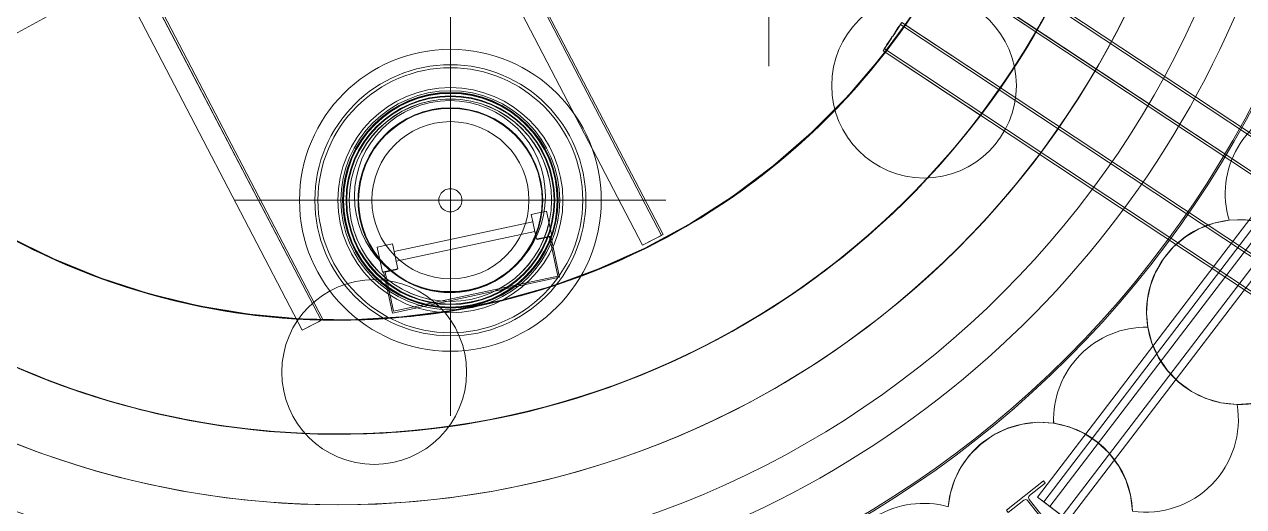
# Model space of a CAD drawing. Header units: metres. Extents: x 1753726 to 1755216, y 5920592 to 5921703.
# Drawn here: x 1754212.502 to 1754216.461, y 5920997.398 to 5920998.963 of the extents above; entities that cross this region are included whole.
import ezdxf

# ---------------------------------------------------------------- set-up
doc = ezdxf.new("R2010")
doc.units = ezdxf.units.M
for name, color, linetype, lineweight in [('A-FLOR-____-OTLN', 9, 'Continuous', 9), ('A-GENM-____-OTLN', 4, 'Continuous', 9), ('A-WALL-____-OTLN', 2, 'Continuous', 9), ('Q-SPCQ-____-OTLN', 7, 'Continuous', 9), ('S-BEAM-____-OTLN', 7, 'Continuous', 9), ('S-FNDN-____-OTLN', 7, 'Continuous', 9)]:
    doc.layers.add(name, color=color, linetype=linetype, lineweight=lineweight)

# ---------------------------------------------------------------- blocks, each defined once
blk = doc.blocks.new('Arup_Beam_Steel I Section_UC_AU1 - 150UC30-4392438-X-ARUP-GL-HERNE_BAY_ALIGNMENT')
at = {"layer": 'S-BEAM-____-OTLN'}
for p, q in [((1754215.8107, 5920997.481), (1754215.6907, 5920997.3861)), ((1754215.6907, 5920997.3861), (1754215.8107, 5920997.481)), ((1754215.7661, 5920997.4338), (1754215.8165, 5920997.4736)), ((1754215.8165, 5920997.4736), (1754215.7661, 5920997.4338)), ((1754215.8165, 5920997.4736), (1754215.8107, 5920997.481)), ((1754215.8107, 5920997.481), (1754215.8165, 5920997.4736)), ((1754215.6965, 5920997.3787), (1754215.747, 5920997.4186)), ((1754215.747, 5920997.4186), (1754215.6965, 5920997.3787)), ((1754215.7595, 5920997.4172), (1754215.8348, 5920997.3219)), ((1754215.8348, 5920997.3219), (1754215.7595, 5920997.4172)), ((1754215.84, 5920997.326), (1754215.7646, 5920997.4213)), ((1754215.7646, 5920997.4213), (1754215.84, 5920997.326)), ((1754215.6907, 5920997.3861), (1754215.6965, 5920997.3787)), ((1754215.6965, 5920997.3787), (1754215.6907, 5920997.3861)), ((1754215.7887, 5920997.2622), (1754215.9087, 5920997.3571)), ((1754215.9087, 5920997.3571), (1754215.7887, 5920997.2622)), ((1754215.9029, 5920997.3645), (1754215.8525, 5920997.3246)), ((1754215.8525, 5920997.3246), (1754215.9029, 5920997.3645)), ((1754215.9087, 5920997.3571), (1754215.9029, 5920997.3645)), ((1754215.9029, 5920997.3645), (1754215.9087, 5920997.3571)), ((1754215.8333, 5920997.3094), (1754215.7829, 5920997.2696)), ((1754215.7829, 5920997.2696), (1754215.8333, 5920997.3094)), ((1754215.7829, 5920997.2696), (1754215.7887, 5920997.2622)), ((1754215.7887, 5920997.2622), (1754215.7829, 5920997.2696))]:
    blk.add_line(p, q, dxfattribs=at)
for centre, start, end in [((1754215.7525, 5920997.4116), 38.3456, 128.3456), ((1754215.7525, 5920997.4116), 38.3456, 128.3456), ((1754215.7716, 5920997.4268), 128.3456, 218.3456), ((1754215.7716, 5920997.4268), 128.3456, 218.3456), ((1754215.8278, 5920997.3164), 308.3456, 38.3456), ((1754215.8278, 5920997.3164), 308.3456, 38.3456), ((1754215.8469, 5920997.3316), 218.3456, 308.3456), ((1754215.8469, 5920997.3316), 218.3456, 308.3456)]:
    blk.add_arc(centre, 0.0089, start, end, dxfattribs=at)
blk = doc.blocks.new('308492-ARUP-STTW-MOD-0400_rvt-1-X-ARUP-GL-HERNE_BAY_ALIGNMENT')
at = {"layer": 'A-FLOR-____-OTLN'}
blk.add_arc((1754213.52, 5921000.2536), 3.35, 180, 0, dxfattribs=at)
blk.add_arc((1754213.52, 5921000.2536), 3.35, 180, 0, dxfattribs=at)
at = {"layer": 'A-WALL-____-OTLN'}
for p, q in [((1754216.854, 5920998.8194), (1754215.7919, 5920997.4285)), ((1754215.7919, 5920997.4285), (1754216.854, 5920998.8194)), ((1754216.854, 5920998.8194), (1754215.7919, 5920997.4285)), ((1754215.7919, 5920997.4285), (1754216.854, 5920998.8194)), ((1754216.8738, 5920998.8042), (1754215.8118, 5920997.4133)), ((1754216.8937, 5920998.789), (1754215.8317, 5920997.3981)), ((1754215.8317, 5920997.3981), (1754216.8937, 5920998.789)), ((1754215.8714, 5920997.3678), (1754216.9334, 5920998.7587)), ((1754215.8913, 5920997.3526), (1754216.9533, 5920998.7435)), ((1754216.9533, 5920998.7435), (1754215.8913, 5920997.3526)), ((1754215.8913, 5920997.3526), (1754215.7919, 5920997.4285)), ((1754215.8118, 5920997.4133), (1754215.7919, 5920997.4285)), ((1754215.8317, 5920997.3981), (1754215.7919, 5920997.4285)), ((1754215.8317, 5920997.3981), (1754215.7919, 5920997.4285)), ((1754215.8714, 5920997.3678), (1754215.8118, 5920997.4133))]:
    blk.add_line(p, q, dxfattribs=at)
at = {"layer": 'S-BEAM-____-OTLN'}
for radius in [3.355, 3.355, 3.055, 3.055]:
    blk.add_arc((1754213.52, 5921000.2536), radius, 180, 0, dxfattribs=at)
at = {"layer": 'S-FNDN-____-OTLN', "flags": 128}
for points in [[(1754216.1747, 5920998.1578), (1754216.2004, 5920998.2019), (1754216.2332, 5920998.241), (1754216.2721, 5920998.2739), (1754216.3161, 5920998.2998), (1754216.3638, 5920998.3178), (1754216.4139, 5920998.3275)], [(1754216.4139, 5920998.3275), (1754216.3638, 5920998.3178), (1754216.3161, 5920998.2998), (1754216.2721, 5920998.2739), (1754216.2332, 5920998.241), (1754216.2004, 5920998.2019), (1754216.1747, 5920998.1578)], [(1754216.4139, 5920998.3275), (1754216.4658, 5920998.3285), (1754216.5172, 5920998.3206), (1754216.5663, 5920998.3039), (1754216.6119, 5920998.279), (1754216.6525, 5920998.2466), (1754216.6868, 5920998.2077), (1754216.714, 5920998.1634), (1754216.7331, 5920998.1151)], [(1754216.7331, 5920998.1151), (1754216.714, 5920998.1634), (1754216.6868, 5920998.2077), (1754216.6525, 5920998.2466), (1754216.6119, 5920998.279), (1754216.5663, 5920998.3039), (1754216.5172, 5920998.3206), (1754216.4658, 5920998.3285), (1754216.4139, 5920998.3275)], [(1754216.1497, 5920997.98), (1754216.1457, 5920998.0254), (1754216.1486, 5920998.0708), (1754216.1583, 5920998.1153), (1754216.1747, 5920998.1578)], [(1754216.1747, 5920998.1578), (1754216.1583, 5920998.1153), (1754216.1486, 5920998.0708), (1754216.1457, 5920998.0254), (1754216.1497, 5920997.98)], [(1754216.4398, 5920997.7293), (1754216.3881, 5920997.7348), (1754216.3382, 5920997.7491), (1754216.2916, 5920997.7718), (1754216.2495, 5920997.8023), (1754216.2133, 5920997.8395), (1754216.1841, 5920997.8824), (1754216.1627, 5920997.9297), (1754216.1497, 5920997.98)], [(1754216.1497, 5920997.98), (1754216.1627, 5920997.9297), (1754216.1841, 5920997.8824), (1754216.2133, 5920997.8395), (1754216.2495, 5920997.8023), (1754216.2916, 5920997.7718), (1754216.3382, 5920997.7491), (1754216.3881, 5920997.7348), (1754216.4398, 5920997.7293)], [(1754216.7167, 5920997.9006), (1754216.6873, 5920997.8514), (1754216.6491, 5920997.8087), (1754216.6035, 5920997.7741), (1754216.5521, 5920997.7487), (1754216.4969, 5920997.7336), (1754216.4398, 5920997.7293)], [(1754216.4398, 5920997.7293), (1754216.4969, 5920997.7336), (1754216.5521, 5920997.7487), (1754216.6035, 5920997.7741), (1754216.6491, 5920997.8087), (1754216.6873, 5920997.8514), (1754216.7167, 5920997.9006)], [(1754215.5701, 5920997.5635), (1754215.606, 5920997.5998), (1754215.6475, 5920997.6295), (1754215.6934, 5920997.6517), (1754215.7425, 5920997.6658), (1754215.7931, 5920997.6714), (1754215.8441, 5920997.6684)], [(1754215.8441, 5920997.6684), (1754215.7931, 5920997.6714), (1754215.7425, 5920997.6658), (1754215.6934, 5920997.6517), (1754215.6475, 5920997.6295), (1754215.606, 5920997.5998), (1754215.5701, 5920997.5635)], [(1754215.8441, 5920997.6684), (1754215.8946, 5920997.6564), (1754215.9424, 5920997.636), (1754215.9858, 5920997.6075), (1754216.0238, 5920997.5721), (1754216.055, 5920997.5306), (1754216.0786, 5920997.4844), (1754216.0939, 5920997.4348), (1754216.1004, 5920997.3833)], [(1754216.1004, 5920997.3833), (1754216.0939, 5920997.4348), (1754216.0786, 5920997.4844), (1754216.055, 5920997.5306), (1754216.0238, 5920997.5721), (1754215.9858, 5920997.6075), (1754215.9424, 5920997.636), (1754215.8946, 5920997.6564), (1754215.8441, 5920997.6684)], [(1754215.5018, 5920997.3975), (1754215.5092, 5920997.4424), (1754215.5232, 5920997.4857), (1754215.5437, 5920997.5264), (1754215.5701, 5920997.5635)], [(1754215.5701, 5920997.5635), (1754215.5437, 5920997.5264), (1754215.5232, 5920997.4857), (1754215.5092, 5920997.4424), (1754215.5018, 5920997.3975)]]:
    blk.add_lwpolyline(points, dxfattribs=at)
at = {"layer": 'S-FNDN-____-OTLN'}
for centre, radius, start, end in [((1754213.5201, 5921000.2533), 4.175, 23.9577, 203.9577), ((1754213.5201, 5921000.2533), 4.175, 23.9577, 203.9577), ((1754213.5201, 5921000.2533), 4.175, 203.9577, 23.9577), ((1754213.5201, 5921000.2533), 4.175, 203.9577, 23.9577), ((1754213.5201, 5921000.2533), 3.175, 203.9577, 23.9577), ((1754213.5201, 5921000.2533), 3.175, 203.9577, 23.9577), ((1754216.7014, 5920998.4134), 0.3, 103.277, 196.6383), ((1754216.7014, 5920998.4134), 0.3, 103.277, 196.6383), ((1754216.4457, 5920998.0292), 0.3, 16.6383, 96.077), ((1754216.4457, 5920998.0292), 0.3, 268.877, 16.6383), ((1754216.1439, 5920997.6801), 0.3, 88.877, 182.2383), ((1754216.1439, 5920997.6801), 0.3, 88.877, 182.2383), ((1754216.4457, 5920998.0292), 0.3, 189.4383, 268.877), ((1754216.1439, 5920997.6801), 0.3, 261.677, 9.4383), ((1754216.1439, 5920997.6801), 0.3, 261.677, 9.4383), ((1754216.1439, 5920997.6801), 0.3, 261.677, 9.4383), ((1754216.1439, 5920997.6801), 0.3, 261.677, 9.4383)]:
    blk.add_arc(centre, radius, start, end, dxfattribs=at)
for centre, major_axis, start_param, end_param in [((1754216.7014, 5920998.4134), (-0.2107, 0.2135), 5.73614, 7.365603), ((1754216.7014, 5920998.4134), (-0.2107, 0.2135), 5.73614, 7.365603), ((1754216.4457, 5920998.0292), (0.2853, 0.0927), 1.362671, 2.992134), ((1754216.4457, 5920998.0292), (0.2879, 0.0843), 1.392004, 3.021467), ((1754216.4457, 5920998.0292), (-0.2993, 0.0208), 3.501444, 4.88791), ((1754216.4457, 5920998.0292), (-0.1121, 0.2783), 2.739094, 4.619883), ((1754216.1439, 5920997.6801), (0.2399, 0.1801), 0.90714, 2.536603), ((1754216.1439, 5920997.6801), (0.2399, 0.1801), 0.90714, 2.536603), ((1754216.4457, 5920998.0292), (0.194, 0.2289), 2.438559, 3.825026), ((1754215.8007, 5920997.3715), (-0.0825, 0.2884), 5.85947, 7.488932), ((1754215.8007, 5920997.3715), (-0.1314, 0.2697), 5.684728, 7.314191), ((1754215.8007, 5920997.3715), (0.1706, 0.2468), 5.356445, 6.742912), ((1754215.8007, 5920997.3715), (0.1664, 0.2496), 5.339275, 6.725742), ((1754215.4215, 5920997.1084), (0.2334, 0.1885), 0.620601, 2.250064), ((1754215.4215, 5920997.1084), (0.2901, 0.0763), 1.042634, 2.672096), ((1754215.4215, 5920997.1084), (0.2334, 0.1885), 0.620601, 2.250064), ((1754215.4215, 5920997.1084), (0.2901, 0.0763), 1.042634, 2.672096)]:
    blk.add_ellipse(centre, major_axis=major_axis, ratio=1, start_param=start_param, end_param=end_param, dxfattribs=at)
at = {"layer": 'S-BEAM-____-OTLN'}
blk.add_blockref('Arup_Beam_Steel I Section_UC_AU1 - 150UC30-4392438-X-ARUP-GL-HERNE_BAY_ALIGNMENT', (0, 0), dxfattribs=at)
blk = doc.blocks.new('Bell Out - Insitu8 - Bell Out - Insitu-4405573-X-ARUP-GL-HERNE_BAY_ALIGNMENT')
at = {"layer": 'A-WALL-____-OTLN'}
for radius in [2.85, 2.85, 2.25, 2.25]:
    blk.add_arc((-221.1651, -116.2567), radius, 180, 0, dxfattribs=at)
blk = doc.blocks.new('Bell Out - Insitu11 - Bell Out - Insitu-4408642-X-ARUP-GL-HERNE_BAY_ALIGNMENT')
at = {"layer": 'A-WALL-____-OTLN'}
for radius, start, end in [(2.8501, 40.8, 220.8), (2.6211, 40.8, 220.8), (2.2511, 40.8, 220.8), (2.2511, 40.8, 220.8), (2.8501, 220.8, 22.987), (2.6211, 220.8, 10.4555), (2.2511, 220.8, 7.5999), (2.2511, 220.8, 354.6777)]:
    blk.add_arc((-221.1648, -116.2569), radius, start, end, dxfattribs=at)
blk = doc.blocks.new('MH07 BENCHING - MH07 BENCHING-4517418-X-ARUP-GL-HERNE_BAY_ALIGNMENT')
at = {"layer": 'A-FLOR-____-OTLN'}
for start in [180, 225.6746]:
    blk.add_arc((-221.1648, -116.2567), 2.25, start, 0, dxfattribs=at)
blk.add_open_spline([(-222.7369, -117.8663), (-222.6738, -117.8318), (-222.5474, -117.7627), (-222.358, -117.6588), (-222.1686, -117.5548), (-221.9793, -117.4506), (-221.8215, -117.3638), (-221.6953, -117.2943), (-221.6006, -117.2422), (-221.5216, -117.1988), (-221.4584, -117.1642), (-221.4109, -117.1382), (-221.3635, -117.1123), (-221.3159, -117.0864), (-221.2684, -117.0605), (-221.2208, -117.0348), (-221.1731, -117.0091), (-221.1254, -116.9834), (-221.0777, -116.9579), (-221.0299, -116.9324), (-220.982, -116.9072), (-220.9181, -116.8736), (-220.8381, -116.8319), (-220.7578, -116.7908), (-220.6935, -116.7581), (-220.6452, -116.7337), (-220.5968, -116.7094), (-220.5483, -116.6852), (-220.4998, -116.6611), (-220.4513, -116.6371), (-220.4028, -116.6131), (-220.3543, -116.5892), (-220.3057, -116.5653), (-220.2571, -116.5415), (-220.2086, -116.5177), (-220.1438, -116.486), (-220.0629, -116.4465), (-219.9658, -116.399), (-219.8363, -116.3358), (-219.7392, -116.2884), (-219.6745, -116.2567)], degree=3, knots=[0, 0, 0, 0, 0.0625, 0.125, 0.1875, 0.25, 0.3125, 0.34375, 0.375, 0.40625, 0.421875, 0.4375, 0.453125, 0.46875, 0.484375, 0.5, 0.515625, 0.53125, 0.546875, 0.5625, 0.578125, 0.59375, 0.625, 0.65625, 0.671875, 0.6875, 0.703125, 0.71875, 0.734375, 0.75, 0.765625, 0.78125, 0.796875, 0.8125, 0.828125, 0.84375, 0.875, 0.90625, 0.9375, 1, 1, 1, 1], dxfattribs=at)
blk = doc.blocks.new('Generic Model - Access Cover - WSL - Floor Base - Inspector Riser 2-4943974-X-ARUP-GL-HERNE_BAY_ALIGNMENT')
at = {"layer": 'A-GENM-____-OTLN'}
for p, q in [((0, -0.7), (0, 0.7)), ((0.7, 0), (-0.7, 0))]:
    blk.add_line(p, q, dxfattribs=at)
for radius, start, end in [(0.49, 0, 180), (0.49, 0, 180), (0.49, 0, 180), (0.49, 0, 180), (0.44, 0, 180), (0.43, 0, 180), (0.43, 0, 180), (0.3655, 0, 180), (0.3655, 0, 180), (0.3555, 0, 180), (0.3555, 0, 180), (0.35, 0, 180), (0.35, 0, 180), (0.348, 0, 180), (0.3469, 0, 180), (0.3389, 0, 180), (0.3368, 0, 180), (0.3287, 0, 180), (0.3285, 0, 180), (0.3, 90, 270), (0.3, 90, 270), (0.2981, 0, 180), (0.3, 270, 90), (0.3, 270, 90), (0.2551, 0, 180), (0.49, 180, 0), (0.49, 180, 0), (0.49, 180, 0), (0.49, 180, 0), (0.44, 180, 0), (0.43, 180, 0), (0.43, 180, 0), (0.3655, 180, 0), (0.3655, 180, 0), (0.3555, 180, 0), (0.3555, 180, 0), (0.35, 180, 0), (0.35, 180, 0), (0.348, 180, 0), (0.3469, 180, 0), (0.3389, 180, 0), (0.3368, 180, 0), (0.3287, 180, 0), (0.3285, 180, 0), (0.2981, 180, 0), (0.2551, 180, 0)]:
    blk.add_arc((0, 0), radius, start, end, dxfattribs=at)
for start_param, end_param in [(4.712389, 7.853982), (1.570796, 4.712389)]:
    blk.add_ellipse((0, 0), major_axis=(0, 0.0375), ratio=1, start_param=start_param, end_param=end_param, dxfattribs=at)
blk = doc.blocks.new('PFC-Parallel Flange Channels _AS 3679_1_ - 150PFC-4829336-X-ARUP-GL-HERNE_BAY_ALIGNMENT')
at = {"layer": 'S-BEAM-____-OTLN'}
for p, q in [((1.0198, 0.0249), (-1.1314, 0.0249)), ((-1.1314, 0.0249), (1.0198, 0.0249)), ((1.0198, 0.0189), (-1.1314, 0.0189)), ((-1.1314, 0.0189), (1.0198, 0.0189)), ((1.0198, 0.0249), (1.0198, -0.0501)), ((1.0198, -0.0501), (1.0198, 0.0249)), ((1.0198, 0.0189), (1.0198, 0.0089)), ((1.0198, 0.0189), (1.0198, 0.0089)), ((1.0198, -0.0501), (1.0198, 0.0089)), ((1.0198, 0.0089), (1.0198, -0.0501)), ((-1.1314, -0.0501), (1.0198, -0.0501)), ((-1.1314, -0.0501), (1.0198, -0.0501)), ((-1.1314, -0.0501), (1.0198, -0.0501)), ((-1.1314, -0.0501), (1.0198, -0.0501))]:
    blk.add_line(p, q, dxfattribs=at)
blk = doc.blocks.new('PFC-Parallel Flange Channels _AS 3679_1_ - 150PFC-4829337-X-ARUP-GL-HERNE_BAY_ALIGNMENT')
at = {"layer": 'S-BEAM-____-OTLN'}
for p, q in [((0.8866, 0.0249), (-0.9975, 0.0249)), ((-0.9975, 0.0249), (0.8866, 0.0249)), ((0.8866, 0.0189), (-0.9975, 0.0189)), ((-0.9975, 0.0189), (0.8866, 0.0189)), ((0.8866, 0.0249), (0.8866, -0.0501)), ((0.8866, -0.0501), (0.8866, 0.0249)), ((0.8866, 0.0189), (0.8866, 0.0089)), ((0.8866, 0.0189), (0.8866, 0.0089)), ((0.8866, -0.0501), (0.8866, 0.0089)), ((0.8866, 0.0089), (0.8866, -0.0501)), ((-0.9975, -0.0501), (0.8866, -0.0501)), ((-0.9975, -0.0501), (0.8866, -0.0501)), ((-0.9975, -0.0501), (0.8866, -0.0501)), ((-0.9975, -0.0501), (0.8866, -0.0501))]:
    blk.add_line(p, q, dxfattribs=at)
blk = doc.blocks.new('Structural Foundation - Hard Pile1 - 600mm Dia-5192699-X-ARUP-GL-HERNE_BAY_ALIGNMENT')
at = {"layer": 'S-FNDN-____-OTLN'}
for start, end in [(0, 180), (0, 180), (180, 0), (180, 0)]:
    blk.add_arc((0, 0), 0.3, start, end, dxfattribs=at)
blk = doc.blocks.new('Ladder-Access-OKeeffes-501 - Standard-4828647-X-ARUP-GL-HERNE_BAY_ALIGNMENT')
at = {"layer": 'Q-SPCQ-____-OTLN'}
for p, q in [((1754214.1475, 5920998.3465), (1754214.1972, 5920998.3572)), ((1754214.1972, 5920998.3572), (1754214.2144, 5920998.2764)), ((1754213.7026, 5920998.2255), (1754214.1528, 5920998.3217)), ((1754214.1528, 5920998.3217), (1754214.1475, 5920998.3465)), ((1754214.1528, 5920998.3217), (1754214.1594, 5920998.2907)), ((1754214.1594, 5920998.2907), (1754213.7092, 5920998.1945)), ((1754214.1647, 5920998.2658), (1754214.1594, 5920998.2907)), ((1754213.6476, 5920998.2397), (1754213.6973, 5920998.2504)), ((1754213.6648, 5920998.159), (1754213.6476, 5920998.2397)), ((1754213.6973, 5920998.2504), (1754213.7026, 5920998.2255)), ((1754214.2144, 5920998.2764), (1754214.1647, 5920998.2658)), ((1754214.1678, 5920998.2665), (1754214.2113, 5920998.2758)), ((1754214.1682, 5920998.2649), (1754214.1678, 5920998.2665)), ((1754214.207, 5920998.2732), (1754214.1682, 5920998.2649)), ((1754214.2342, 5920998.1459), (1754214.207, 5920998.2732)), ((1754214.2113, 5920998.2758), (1754214.2398, 5920998.1423)), ((1754213.7026, 5920998.2255), (1754213.7092, 5920998.1945)), ((1754213.7145, 5920998.1696), (1754213.6648, 5920998.159)), ((1754213.6679, 5920998.1597), (1754213.7114, 5920998.169)), ((1754213.6965, 5920998.0262), (1754213.6679, 5920998.1597)), ((1754213.7117, 5920998.1674), (1754213.6729, 5920998.1591)), ((1754213.6729, 5920998.1591), (1754213.7001, 5920998.0318)), ((1754213.7092, 5920998.1945), (1754213.7145, 5920998.1696)), ((1754213.7114, 5920998.169), (1754213.7117, 5920998.1674)), ((1754214.2398, 5920998.1423), (1754213.6965, 5920998.0262)), ((1754213.7001, 5920998.0318), (1754214.2342, 5920998.1459))]:
    blk.add_line(p, q, dxfattribs=at)
blk = doc.blocks.new('WSL_Vent Type A - WSL_Vent Type A-5060836-X-ARUP-GL-HERNE_BAY_ALIGNMENT')
at = {"layer": 'A-GENM-____-OTLN'}
for p, q in [((-0.165, 0.055), (-2.9249, 0.055)), ((-0.165, 0.047), (-2.9249, 0.047)), ((-2.9249, -0.047), (-0.165, -0.047)), ((-2.9249, -0.055), (-0.165, -0.055))]:
    blk.add_line(p, q, dxfattribs=at)
for major_axis, start_param, end_param in [((0, 0.055), 4.712389, 7.853982), ((0, 0.047), 4.712389, 7.853982), ((0, 0.055), 1.570796, 4.712389), ((0, 0.047), 1.570796, 4.712389)]:
    blk.add_ellipse((-2.9249, 0), major_axis=major_axis, ratio=0.009999, start_param=start_param, end_param=end_param, dxfattribs=at)
blk = doc.blocks.new('WSL_Vent Type A - WSL_Vent Type A-5060837-X-ARUP-GL-HERNE_BAY_ALIGNMENT')
at = {"layer": 'A-GENM-____-OTLN'}
for p, q in [((-0.165, 0.055), (-3.2438, 0.055)), ((-0.165, 0.047), (-3.2438, 0.047)), ((-3.2438, -0.047), (-0.165, -0.047)), ((-3.2438, -0.055), (-0.165, -0.055))]:
    blk.add_line(p, q, dxfattribs=at)
for major_axis, start_param, end_param in [((0, 0.055), 4.712389, 7.853982), ((0, 0.047), 4.712389, 7.853982), ((0, 0.055), 1.570796, 4.712389), ((0, 0.047), 1.570796, 4.712389)]:
    blk.add_ellipse((-3.2438, 0), major_axis=major_axis, ratio=0.009999, start_param=start_param, end_param=end_param, dxfattribs=at)
blk = doc.blocks.new('308492-ARUP-STPW-MOD-1900_rvt-1-X-ARUP-GL-HERNE_BAY_ALIGNMENT')
at = {"layer": 'A-FLOR-____-OTLN'}
for centre, radius, start, end in [((1754213.52, 5921000.2533), 2.62, 207.6365, 26.2773), ((1754213.52, 5921000.2533), 2.62, 207.6365, 26.2773), ((1754213.52, 5921000.2536), 2.25, 220.8, 27.5135), ((1754213.52, 5921000.2536), 2.25, 220.8, 27.5135), ((1754213.52, 5921000.2536), 3.35, 180, 0), ((1754213.52, 5921000.2536), 3.35, 180, 0), ((1754213.8834, 5920998.4056), 0.31, 0, 180), ((1754213.8834, 5920998.4056), 0.31, 0, 180), ((1754213.885, 5920998.3922), 0.3, 90, 270), ((1754213.885, 5920998.3922), 0.3, 270, 90), ((1754213.8834, 5920998.4056), 0.31, 180, 0), ((1754213.8834, 5920998.4056), 0.31, 180, 0)]:
    blk.add_arc(centre, radius, start, end, dxfattribs=at)
for start_param, end_param in [(0, 3.141593), (3.141593, 6.283185)]:
    blk.add_ellipse((1754213.885, 5920998.3922), major_axis=(0, 0.3), ratio=1, start_param=start_param, end_param=end_param, dxfattribs=at)
at = {"layer": 'A-WALL-____-OTLN'}
for p, q in [((1754215.4768, 5920999.1438), (1754215.786, 5920998.9392)), ((1754215.4768, 5920999.1438), (1754215.786, 5920998.9392)), ((1754215.6706, 5920998.7578), (1754215.3619, 5920998.962)), ((1754215.6706, 5920998.7578), (1754215.3619, 5920998.962)), ((1754215.2964, 5920998.8734), (1754215.6058, 5920998.6688)), ((1754215.2964, 5920998.8734), (1754215.6058, 5920998.6688))]:
    blk.add_line(p, q, dxfattribs=at)
at = {"layer": 'A-WALL-____-OTLN', "flags": 128}
for points in [[(1754215.3798, 5920998.988), (1754215.2819, 5920998.8549), (1754215.1745, 5920998.7293), (1754215.0581, 5920998.612), (1754214.9335, 5920998.5035), (1754214.8012, 5920998.4045), (1754214.6621, 5920998.3154), (1754214.5167, 5920998.2368), (1754214.366, 5920998.1691), (1754214.2107, 5920998.1126), (1754214.0517, 5920998.0677), (1754213.8898, 5920998.0345), (1754213.726, 5920998.0133), (1754213.561, 5920998.0042), (1754213.3958, 5920998.0073), (1754213.2312, 5920998.0224), (1754213.0682, 5920998.0496), (1754212.9077, 5920998.0887), (1754212.7504, 5920998.1394), (1754212.5973, 5920998.2016), (1754212.4492, 5920998.2748)], [(1754212.4492, 5920998.2748), (1754212.5973, 5920998.2016), (1754212.7504, 5920998.1394), (1754212.9077, 5920998.0887), (1754213.0682, 5920998.0496), (1754213.2312, 5920998.0224), (1754213.3958, 5920998.0073), (1754213.561, 5920998.0042), (1754213.726, 5920998.0133), (1754213.8898, 5920998.0345), (1754214.0517, 5920998.0677), (1754214.2107, 5920998.1126), (1754214.366, 5920998.1691), (1754214.5167, 5920998.2368), (1754214.6621, 5920998.3154), (1754214.8012, 5920998.4045), (1754214.9335, 5920998.5035), (1754215.0581, 5920998.612), (1754215.1745, 5920998.7293), (1754215.2819, 5920998.8549), (1754215.3798, 5920998.988)]]:
    blk.add_lwpolyline(points, dxfattribs=at)
at = {"layer": 'A-WALL-____-OTLN'}
for centre, radius, start, end in [((1754213.52, 5921000.2536), 2.62, 40.8, 220.8), ((1754213.52, 5921000.2536), 2.62, 40.8, 220.8), ((1754213.52, 5921000.2536), 2.62, 40.8, 220.8), ((1754213.52, 5921000.2536), 2.62, 40.8, 220.8), ((1754213.52, 5921000.2536), 2.62, 40.8, 220.8), ((1754213.52, 5921000.2536), 2.62, 40.8, 220.8), ((1754213.5197, 5921000.2538), 2.62, 325.7646, 145.7646), ((1754213.5197, 5921000.2538), 2.62, 325.7646, 145.7646), ((1754213.52, 5921000.2536), 2.25, 40.8, 220.8), ((1754213.52, 5921000.2536), 2.25, 40.8, 220.8), ((1754213.52, 5921000.2536), 2.25, 40.8, 220.8), ((1754213.52, 5921000.2536), 2.25, 40.8, 220.8), ((1754213.52, 5921000.2536), 2.25, 40.8, 220.8), ((1754213.52, 5921000.2536), 2.25, 40.8, 220.8), ((1754213.52, 5921000.2536), 2.62, 220.8, 40.8), ((1754213.52, 5921000.2536), 2.62, 220.8, 40.8), ((1754213.52, 5921000.2536), 2.62, 220.8, 40.8), ((1754213.52, 5921000.2536), 2.62, 220.8, 40.8), ((1754213.52, 5921000.2536), 2.62, 220.8, 40.8), ((1754213.5197, 5921000.2538), 2.62, 145.7646, 325.7646), ((1754213.5197, 5921000.2538), 2.62, 145.7646, 325.7646), ((1754213.52, 5921000.2536), 2.25, 220.8, 40.8), ((1754213.52, 5921000.2536), 2.25, 220.8, 40.8), ((1754213.52, 5921000.2536), 2.25, 220.8, 40.8), ((1754213.52, 5921000.2536), 2.25, 220.8, 40.8), ((1754213.52, 5921000.2536), 2.25, 220.8, 40.8), ((1754213.52, 5921000.2536), 2.62, 220.8, 10.4235), ((1754213.52, 5921000.2536), 2.25, 220.8, 354.6048)]:
    blk.add_arc(centre, radius, start, end, dxfattribs=at)
for points, knots in [([(1754215.3297, 5920998.9173), (1754215.3317, 5920998.92), (1754215.3346, 5920998.9239), (1754215.3382, 5920998.9289), (1754215.3408, 5920998.9325), (1754215.3434, 5920998.9361), (1754215.3459, 5920998.9396), (1754215.3483, 5920998.9429), (1754215.3505, 5920998.946), (1754215.3526, 5920998.9488), (1754215.3545, 5920998.9515), (1754215.3562, 5920998.9539), (1754215.3577, 5920998.956), (1754215.3589, 5920998.9578), (1754215.36, 5920998.9593), (1754215.3608, 5920998.9605), (1754215.3615, 5920998.9615), (1754215.3619, 5920998.962), (1754215.3619, 5920998.962), (1754215.3616, 5920998.9616), (1754215.3609, 5920998.9606), (1754215.3598, 5920998.959), (1754215.3583, 5920998.957), (1754215.3566, 5920998.9545), (1754215.3545, 5920998.9515), (1754215.3521, 5920998.9482), (1754215.3495, 5920998.9445), (1754215.3466, 5920998.9405), (1754215.3434, 5920998.9361), (1754215.3402, 5920998.9316), (1754215.3357, 5920998.9255), (1754215.3322, 5920998.9207), (1754215.3297, 5920998.9173)], [0, 0, 0, 0, 0.055556, 0.083333, 0.111111, 0.138889, 0.166667, 0.194444, 0.222222, 0.25, 0.277778, 0.305556, 0.333333, 0.361111, 0.388889, 0.416667, 0.444444, 0.479167, 0.513889, 0.548611, 0.583333, 0.618056, 0.652778, 0.6875, 0.722222, 0.756944, 0.791667, 0.826389, 0.861111, 0.895833, 0.930556, 1, 1, 1, 1]), ([(1754215.3297, 5920998.9173), (1754215.3317, 5920998.92), (1754215.3346, 5920998.9239), (1754215.3382, 5920998.9289), (1754215.3408, 5920998.9325), (1754215.3434, 5920998.9361), (1754215.3459, 5920998.9396), (1754215.3483, 5920998.9429), (1754215.3505, 5920998.946), (1754215.3526, 5920998.9488), (1754215.3545, 5920998.9515), (1754215.3562, 5920998.9539), (1754215.3577, 5920998.956), (1754215.3589, 5920998.9578), (1754215.36, 5920998.9593), (1754215.3608, 5920998.9605), (1754215.3615, 5920998.9615), (1754215.3619, 5920998.962), (1754215.3619, 5920998.962), (1754215.3616, 5920998.9616), (1754215.3609, 5920998.9606), (1754215.3598, 5920998.959), (1754215.3583, 5920998.957), (1754215.3566, 5920998.9545), (1754215.3545, 5920998.9515), (1754215.3521, 5920998.9482), (1754215.3495, 5920998.9445), (1754215.3466, 5920998.9405), (1754215.3434, 5920998.9361), (1754215.3402, 5920998.9316), (1754215.3357, 5920998.9255), (1754215.3322, 5920998.9207), (1754215.3297, 5920998.9173)], [0, 0, 0, 0, 0.055556, 0.083333, 0.111111, 0.138889, 0.166667, 0.194444, 0.222222, 0.25, 0.277778, 0.305556, 0.333333, 0.361111, 0.388889, 0.416667, 0.444444, 0.479167, 0.513889, 0.548611, 0.583333, 0.618056, 0.652778, 0.6875, 0.722222, 0.756944, 0.791667, 0.826389, 0.861111, 0.895833, 0.930556, 1, 1, 1, 1]), ([(1754215.8132, 5920998.9872), (1754215.8115, 5920998.9843), (1754215.8092, 5920998.9801), (1754215.8062, 5920998.9747), (1754215.804, 5920998.9707), (1754215.8018, 5920998.9669), (1754215.7997, 5920998.9631), (1754215.7977, 5920998.9596), (1754215.7958, 5920998.9563), (1754215.7941, 5920998.9532), (1754215.7924, 5920998.9504), (1754215.791, 5920998.9478), (1754215.7897, 5920998.9456), (1754215.7886, 5920998.9437), (1754215.7876, 5920998.9421), (1754215.7869, 5920998.9408), (1754215.7863, 5920998.9398), (1754215.786, 5920998.9393), (1754215.786, 5920998.9392), (1754215.7863, 5920998.9397), (1754215.7869, 5920998.9408), (1754215.7878, 5920998.9424), (1754215.7891, 5920998.9446), (1754215.7906, 5920998.9472), (1754215.7924, 5920998.9503), (1754215.7945, 5920998.954), (1754215.7967, 5920998.9578), (1754215.7992, 5920998.9622), (1754215.8018, 5920998.9669), (1754215.8045, 5920998.9717), (1754215.8082, 5920998.9783), (1754215.8111, 5920998.9836), (1754215.8132, 5920998.9872)], [0, 0, 0, 0, 0.055556, 0.083333, 0.111111, 0.138889, 0.166667, 0.194444, 0.222222, 0.25, 0.277778, 0.305556, 0.333333, 0.361111, 0.388889, 0.416667, 0.444444, 0.479167, 0.513889, 0.548611, 0.583333, 0.618056, 0.652778, 0.6875, 0.722222, 0.756944, 0.791667, 0.826389, 0.861111, 0.895833, 0.930556, 1, 1, 1, 1]), ([(1754215.8132, 5920998.9872), (1754215.8115, 5920998.9843), (1754215.8092, 5920998.9801), (1754215.8062, 5920998.9747), (1754215.804, 5920998.9707), (1754215.8018, 5920998.9669), (1754215.7997, 5920998.9631), (1754215.7977, 5920998.9596), (1754215.7958, 5920998.9563), (1754215.7941, 5920998.9532), (1754215.7924, 5920998.9504), (1754215.791, 5920998.9478), (1754215.7897, 5920998.9456), (1754215.7886, 5920998.9437), (1754215.7876, 5920998.9421), (1754215.7869, 5920998.9408), (1754215.7863, 5920998.9398), (1754215.786, 5920998.9393), (1754215.786, 5920998.9392), (1754215.7863, 5920998.9397), (1754215.7869, 5920998.9408), (1754215.7878, 5920998.9424), (1754215.7891, 5920998.9446), (1754215.7906, 5920998.9472), (1754215.7924, 5920998.9503), (1754215.7945, 5920998.954), (1754215.7967, 5920998.9578), (1754215.7992, 5920998.9622), (1754215.8018, 5920998.9669), (1754215.8045, 5920998.9717), (1754215.8082, 5920998.9783), (1754215.8111, 5920998.9836), (1754215.8132, 5920998.9872)], [0, 0, 0, 0, 0.055556, 0.083333, 0.111111, 0.138889, 0.166667, 0.194444, 0.222222, 0.25, 0.277778, 0.305556, 0.333333, 0.361111, 0.388889, 0.416667, 0.444444, 0.479167, 0.513889, 0.548611, 0.583333, 0.618056, 0.652778, 0.6875, 0.722222, 0.756944, 0.791667, 0.826389, 0.861111, 0.895833, 0.930556, 1, 1, 1, 1]), ([(1754215.3297, 5920998.9173), (1754215.3277, 5920998.9147), (1754215.3239, 5920998.9095), (1754215.3193, 5920998.9034), (1754215.3158, 5920998.8987), (1754215.3132, 5920998.8953), (1754215.3107, 5920998.892), (1754215.3084, 5920998.889), (1754215.3063, 5920998.8862), (1754215.3043, 5920998.8836), (1754215.3025, 5920998.8812), (1754215.3009, 5920998.8792), (1754215.2996, 5920998.8775), (1754215.2985, 5920998.876), (1754215.2976, 5920998.8748), (1754215.2969, 5920998.8739), (1754215.2965, 5920998.8734), (1754215.2964, 5920998.8734), (1754215.2968, 5920998.8738), (1754215.2975, 5920998.8748), (1754215.2987, 5920998.8763), (1754215.3002, 5920998.8783), (1754215.3021, 5920998.8807), (1754215.3043, 5920998.8836), (1754215.3068, 5920998.8869), (1754215.3095, 5920998.8904), (1754215.3126, 5920998.8944), (1754215.3158, 5920998.8987), (1754215.3191, 5920998.9031), (1754215.3237, 5920998.9092), (1754215.3272, 5920998.914), (1754215.3297, 5920998.9173)], [0, 0, 0, 0, 0.055556, 0.111111, 0.138889, 0.166667, 0.194444, 0.222222, 0.25, 0.277778, 0.305556, 0.333333, 0.361111, 0.388889, 0.416667, 0.444444, 0.479167, 0.513889, 0.548611, 0.583333, 0.618056, 0.652778, 0.6875, 0.722222, 0.756944, 0.791667, 0.826389, 0.861111, 0.895833, 0.930556, 1, 1, 1, 1]), ([(1754215.3297, 5920998.9173), (1754215.3277, 5920998.9147), (1754215.3239, 5920998.9095), (1754215.3193, 5920998.9034), (1754215.3158, 5920998.8987), (1754215.3132, 5920998.8953), (1754215.3107, 5920998.892), (1754215.3084, 5920998.889), (1754215.3063, 5920998.8862), (1754215.3043, 5920998.8836), (1754215.3025, 5920998.8812), (1754215.3009, 5920998.8792), (1754215.2996, 5920998.8775), (1754215.2985, 5920998.876), (1754215.2976, 5920998.8748), (1754215.2969, 5920998.8739), (1754215.2965, 5920998.8734), (1754215.2964, 5920998.8734), (1754215.2968, 5920998.8738), (1754215.2975, 5920998.8748), (1754215.2987, 5920998.8763), (1754215.3002, 5920998.8783), (1754215.3021, 5920998.8807), (1754215.3043, 5920998.8836), (1754215.3068, 5920998.8869), (1754215.3095, 5920998.8904), (1754215.3126, 5920998.8944), (1754215.3158, 5920998.8987), (1754215.3191, 5920998.9031), (1754215.3237, 5920998.9092), (1754215.3272, 5920998.914), (1754215.3297, 5920998.9173)], [0, 0, 0, 0, 0.055556, 0.111111, 0.138889, 0.166667, 0.194444, 0.222222, 0.25, 0.277778, 0.305556, 0.333333, 0.361111, 0.388889, 0.416667, 0.444444, 0.479167, 0.513889, 0.548611, 0.583333, 0.618056, 0.652778, 0.6875, 0.722222, 0.756944, 0.791667, 0.826389, 0.861111, 0.895833, 0.930556, 1, 1, 1, 1]), ([(1754215.6387, 5920998.713), (1754215.6406, 5920998.7157), (1754215.6444, 5920998.7209), (1754215.6488, 5920998.727), (1754215.6522, 5920998.7318), (1754215.6547, 5920998.7353), (1754215.6571, 5920998.7387), (1754215.6593, 5920998.7418), (1754215.6613, 5920998.7446), (1754215.6632, 5920998.7473), (1754215.6649, 5920998.7497), (1754215.6664, 5920998.7518), (1754215.6676, 5920998.7536), (1754215.6687, 5920998.7551), (1754215.6695, 5920998.7563), (1754215.6702, 5920998.7573), (1754215.6705, 5920998.7578), (1754215.6706, 5920998.7578), (1754215.6703, 5920998.7574), (1754215.6695, 5920998.7564), (1754215.6685, 5920998.7548), (1754215.667, 5920998.7528), (1754215.6653, 5920998.7503), (1754215.6632, 5920998.7473), (1754215.6608, 5920998.7439), (1754215.6583, 5920998.7403), (1754215.6554, 5920998.7362), (1754215.6522, 5920998.7318), (1754215.649, 5920998.7273), (1754215.6446, 5920998.7212), (1754215.6411, 5920998.7163), (1754215.6387, 5920998.713)], [0, 0, 0, 0, 0.055556, 0.111111, 0.138889, 0.166667, 0.194444, 0.222222, 0.25, 0.277778, 0.305556, 0.333333, 0.361111, 0.388889, 0.416667, 0.444444, 0.479167, 0.513889, 0.548611, 0.583333, 0.618056, 0.652778, 0.6875, 0.722222, 0.756944, 0.791667, 0.826389, 0.861111, 0.895833, 0.930556, 1, 1, 1, 1]), ([(1754215.6387, 5920998.713), (1754215.6406, 5920998.7157), (1754215.6444, 5920998.7209), (1754215.6488, 5920998.727), (1754215.6522, 5920998.7318), (1754215.6547, 5920998.7353), (1754215.6571, 5920998.7387), (1754215.6593, 5920998.7418), (1754215.6613, 5920998.7446), (1754215.6632, 5920998.7473), (1754215.6649, 5920998.7497), (1754215.6664, 5920998.7518), (1754215.6676, 5920998.7536), (1754215.6687, 5920998.7551), (1754215.6695, 5920998.7563), (1754215.6702, 5920998.7573), (1754215.6705, 5920998.7578), (1754215.6706, 5920998.7578), (1754215.6703, 5920998.7574), (1754215.6695, 5920998.7564), (1754215.6685, 5920998.7548), (1754215.667, 5920998.7528), (1754215.6653, 5920998.7503), (1754215.6632, 5920998.7473), (1754215.6608, 5920998.7439), (1754215.6583, 5920998.7403), (1754215.6554, 5920998.7362), (1754215.6522, 5920998.7318), (1754215.649, 5920998.7273), (1754215.6446, 5920998.7212), (1754215.6411, 5920998.7163), (1754215.6387, 5920998.713)], [0, 0, 0, 0, 0.055556, 0.111111, 0.138889, 0.166667, 0.194444, 0.222222, 0.25, 0.277778, 0.305556, 0.333333, 0.361111, 0.388889, 0.416667, 0.444444, 0.479167, 0.513889, 0.548611, 0.583333, 0.618056, 0.652778, 0.6875, 0.722222, 0.756944, 0.791667, 0.826389, 0.861111, 0.895833, 0.930556, 1, 1, 1, 1]), ([(1754215.6387, 5920998.713), (1754215.6367, 5920998.7103), (1754215.6339, 5920998.7064), (1754215.6302, 5920998.7014), (1754215.6275, 5920998.6978), (1754215.6249, 5920998.6942), (1754215.6223, 5920998.6908), (1754215.6199, 5920998.6875), (1754215.6176, 5920998.6844), (1754215.6155, 5920998.6816), (1754215.6136, 5920998.679), (1754215.6118, 5920998.6767), (1754215.6102, 5920998.6746), (1754215.6089, 5920998.6729), (1754215.6078, 5920998.6714), (1754215.6069, 5920998.6702), (1754215.6062, 5920998.6693), (1754215.6058, 5920998.6688), (1754215.6058, 5920998.6687), (1754215.6061, 5920998.6692), (1754215.6069, 5920998.6702), (1754215.608, 5920998.6717), (1754215.6095, 5920998.6737), (1754215.6113, 5920998.6761), (1754215.6135, 5920998.679), (1754215.616, 5920998.6823), (1754215.6187, 5920998.6859), (1754215.6217, 5920998.6899), (1754215.6249, 5920998.6942), (1754215.6282, 5920998.6987), (1754215.6327, 5920998.7047), (1754215.6362, 5920998.7096), (1754215.6387, 5920998.713)], [0, 0, 0, 0, 0.055556, 0.083333, 0.111111, 0.138889, 0.166667, 0.194444, 0.222222, 0.25, 0.277778, 0.305556, 0.333333, 0.361111, 0.388889, 0.416667, 0.444444, 0.479167, 0.513889, 0.548611, 0.583333, 0.618056, 0.652778, 0.6875, 0.722222, 0.756944, 0.791667, 0.826389, 0.861111, 0.895833, 0.930556, 1, 1, 1, 1]), ([(1754215.6387, 5920998.713), (1754215.6367, 5920998.7103), (1754215.6339, 5920998.7064), (1754215.6302, 5920998.7014), (1754215.6275, 5920998.6978), (1754215.6249, 5920998.6942), (1754215.6223, 5920998.6908), (1754215.6199, 5920998.6875), (1754215.6176, 5920998.6844), (1754215.6155, 5920998.6816), (1754215.6136, 5920998.679), (1754215.6118, 5920998.6767), (1754215.6102, 5920998.6746), (1754215.6089, 5920998.6729), (1754215.6078, 5920998.6714), (1754215.6069, 5920998.6702), (1754215.6062, 5920998.6693), (1754215.6058, 5920998.6688), (1754215.6058, 5920998.6687), (1754215.6061, 5920998.6692), (1754215.6069, 5920998.6702), (1754215.608, 5920998.6717), (1754215.6095, 5920998.6737), (1754215.6113, 5920998.6761), (1754215.6135, 5920998.679), (1754215.616, 5920998.6823), (1754215.6187, 5920998.6859), (1754215.6217, 5920998.6899), (1754215.6249, 5920998.6942), (1754215.6282, 5920998.6987), (1754215.6327, 5920998.7047), (1754215.6362, 5920998.7096), (1754215.6387, 5920998.713)], [0, 0, 0, 0, 0.055556, 0.083333, 0.111111, 0.138889, 0.166667, 0.194444, 0.222222, 0.25, 0.277778, 0.305556, 0.333333, 0.361111, 0.388889, 0.416667, 0.444444, 0.479167, 0.513889, 0.548611, 0.583333, 0.618056, 0.652778, 0.6875, 0.722222, 0.756944, 0.791667, 0.826389, 0.861111, 0.895833, 0.930556, 1, 1, 1, 1])]:
    blk.add_open_spline(points, degree=3, knots=knots, dxfattribs=at)
at = {"layer": 'A-FLOR-____-OTLN'}
blk.add_blockref('MH07 BENCHING - MH07 BENCHING-4517418-X-ARUP-GL-HERNE_BAY_ALIGNMENT', (1754434.6848, 5921116.5106), dxfattribs=at)
at = {"layer": 'A-GENM-____-OTLN'}
for p in [(1754214.919, 5920999.5274), (1754213.885, 5920998.3922)]:
    blk.add_blockref('Generic Model - Access Cover - WSL - Floor Base - Inspector Riser 2-4943974-X-ARUP-GL-HERNE_BAY_ALIGNMENT', p, dxfattribs=at)
at = {"layer": 'A-GENM-____-OTLN', "rotation": 326.5148951466692}
for name, p in [('WSL_Vent Type A - WSL_Vent Type A-5060836-X-ARUP-GL-HERNE_BAY_ALIGNMENT', (1754217.9372, 5920997.5821)), ('WSL_Vent Type A - WSL_Vent Type A-5060837-X-ARUP-GL-HERNE_BAY_ALIGNMENT', (1754218.2033, 5920997.4061)), ('WSL_Vent Type A - WSL_Vent Type A-5060836-X-ARUP-GL-HERNE_BAY_ALIGNMENT', (1754217.7599, 5920997.3097)), ('WSL_Vent Type A - WSL_Vent Type A-5060837-X-ARUP-GL-HERNE_BAY_ALIGNMENT', (1754218.026, 5920997.1337))]:
    blk.add_blockref(name, p, dxfattribs=at)
at = {"layer": 'A-WALL-____-OTLN'}
for name in ['Bell Out - Insitu8 - Bell Out - Insitu-4405573-X-ARUP-GL-HERNE_BAY_ALIGNMENT', 'Bell Out - Insitu11 - Bell Out - Insitu-4408642-X-ARUP-GL-HERNE_BAY_ALIGNMENT']:
    blk.add_blockref(name, (1754434.6848, 5921116.5106), dxfattribs=at)
at = {"layer": 'Q-SPCQ-____-OTLN'}
blk.add_blockref('Ladder-Access-OKeeffes-501 - Standard-4828647-X-ARUP-GL-HERNE_BAY_ALIGNMENT', (0, 0), dxfattribs=at)
at = {"layer": 'S-BEAM-____-OTLN'}
for name, p, rotation in [('PFC-Parallel Flange Channels _AS 3679_1_ - 150PFC-4829336-X-ARUP-GL-HERNE_BAY_ALIGNMENT', (1754214.0824, 5920999.1738), 297.5134754564794), ('PFC-Parallel Flange Channels _AS 3679_1_ - 150PFC-4829337-X-ARUP-GL-HERNE_BAY_ALIGNMENT', (1754213.0381, 5920998.78), 297.5577055166245)]:
    blk.add_blockref(name, p, dxfattribs=dict(at, rotation=rotation))
at = {"layer": 'S-FNDN-____-OTLN'}
for p in [(1754215.4232, 5920998.7644), (1754213.6376, 5920997.8346)]:
    blk.add_blockref('Structural Foundation - Hard Pile1 - 600mm Dia-5192699-X-ARUP-GL-HERNE_BAY_ALIGNMENT', p, dxfattribs=at)

msp = doc.modelspace()

# ---------------------------------------------------------------- block references
for name in ['308492-ARUP-STPW-MOD-1900_rvt-1-X-ARUP-GL-HERNE_BAY_ALIGNMENT', '308492-ARUP-STTW-MOD-0400_rvt-1-X-ARUP-GL-HERNE_BAY_ALIGNMENT']:
    msp.add_blockref(name, (0, 0))

doc.saveas('drawing.dxf')
